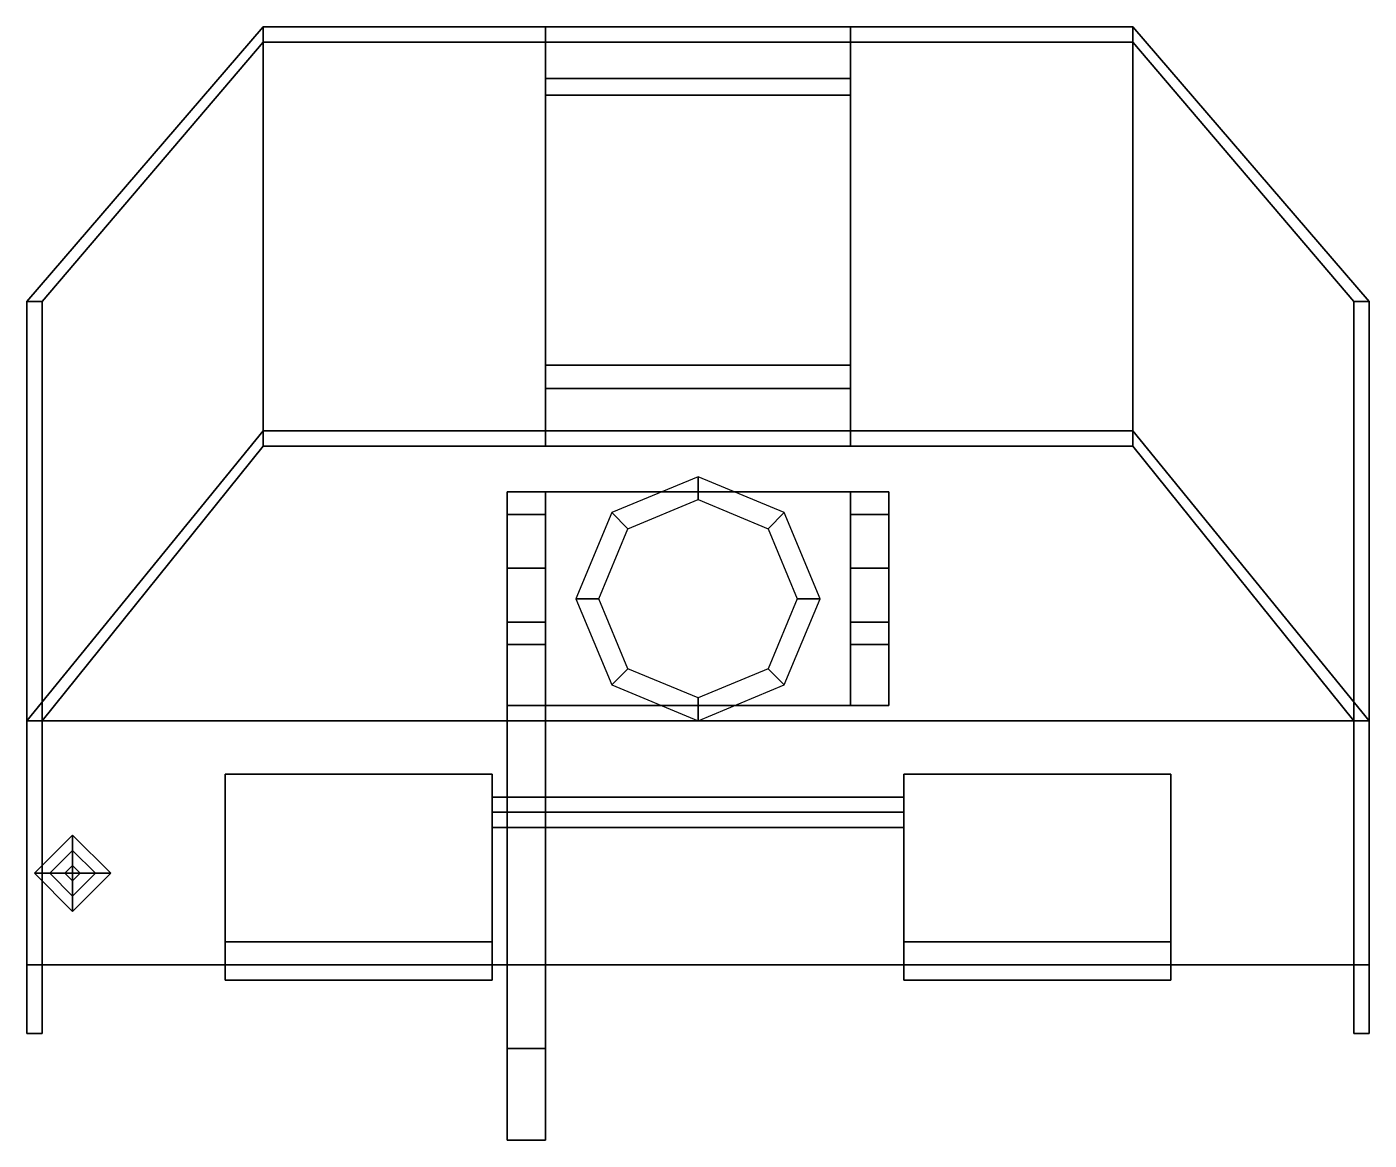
# Model space of a CAD drawing. Extents: x -0.88 to 0.88, y -0.71 to 0.75.
import ezdxf

# ---------------------------------------------------------------- set-up
doc = ezdxf.new("R2010")
doc.units = 0
doc.layers.add('TURRET', color=2, linetype='CONTINUOUS')

msp = doc.modelspace()

# ---------------------------------------------------------------- linework, layer by layer
at = {"layer": 'TURRET'}
for points in [[(-0.57, 0.22, 1.28), (-0.57, 0.75, 0.42), (-0.88, 0.39, 0.36), (-0.88, -0.16, 1.28)], [(-0.88, 0.39, 0.36), (-0.57, 0.75, 0.42), (-0.57, 0.73, 0.42), (-0.86, 0.39, 0.36)], [(-0.2, 0.22, 1.28), (-0.2, 0.75, 0.42), (-0.57, 0.75, 0.42), (-0.57, 0.22, 1.28)], [(-0.57, 0.75, 0.42), (0.57, 0.75, 0.42), (0.57, 0.73, 0.42), (-0.57, 0.73, 0.42)], [(0.2, 0.6822, 0.53), (0.2, 0.75, 0.42), (-0.2, 0.75, 0.42), (-0.2, 0.6822, 0.53)], [(0.57, 0.22, 1.28), (0.57, 0.75, 0.42), (0.2, 0.75, 0.42), (0.2, 0.22, 1.28)], [(0.88, -0.16, 1.28), (0.88, 0.39, 0.36), (0.57, 0.75, 0.42), (0.57, 0.22, 1.28)], [(0.57, 0.75, 0.42), (0.88, 0.39, 0.36), (0.86, 0.39, 0.36), (0.57, 0.73, 0.42)], [(-0.86, 0.39, 0.36), (-0.57, 0.73, 0.42), (-0.57, 0.2, 1.26), (-0.86, -0.16, 1.26)], [(-0.57, 0.73, 0.42), (-0.2, 0.73, 0.42), (-0.2, 0.2, 1.26), (-0.57, 0.2, 1.26)], [(-0.2, 0.6606, 0.53), (-0.2, 0.73, 0.42), (0.2, 0.73, 0.42), (0.2, 0.6606, 0.53)], [(0.2, 0.73, 0.42), (0.57, 0.73, 0.42), (0.57, 0.2, 1.26), (0.2, 0.2, 1.26)], [(0.57, 0.73, 0.42), (0.86, 0.39, 0.36), (0.86, -0.16, 1.26), (0.57, 0.2, 1.26)], [(0.2, 0.6606, 0.53), (0.2, 0.6822, 0.53), (-0.2, 0.6822, 0.53), (-0.2, 0.6606, 0.53)], [(-0.88, 0.39, 0.36), (-0.88, -0.57, 0.36), (-0.88, -0.48, 1.28), (-0.88, -0.16, 1.28)], [(-0.86, 0.39, 0.36), (-0.86, -0.57, 0.36), (-0.88, -0.57, 0.36), (-0.88, 0.39, 0.36)], [(-0.86, -0.48, 1.26), (-0.86, -0.57, 0.36), (-0.86, 0.39, 0.36), (-0.86, -0.16, 1.26)], [(0.86, 0.39, 0.36), (0.86, -0.57, 0.36), (0.86, -0.48, 1.26), (0.86, -0.16, 1.26)], [(0.88, 0.39, 0.36), (0.88, -0.57, 0.36), (0.86, -0.57, 0.36), (0.86, 0.39, 0.36)], [(0.88, -0.48, 1.28), (0.88, -0.57, 0.36), (0.88, 0.39, 0.36), (0.88, -0.16, 1.28)], [(0.2, 0.22, 1.28), (0.2, 0.3063, 1.14), (-0.2, 0.3063, 1.14), (-0.2, 0.22, 1.28)], [(0.2, 0.3063, 1.14), (0.2, 0.2757, 1.14), (-0.2, 0.2757, 1.14), (-0.2, 0.3063, 1.14)], [(-0.2, 0.2, 1.26), (-0.2, 0.2757, 1.14), (0.2, 0.2757, 1.14), (0.2, 0.2, 1.26)], [(-0.57, 0.22, 1.28), (-0.88, -0.16, 1.28), (0.88, -0.16, 1.28), (0.57, 0.22, 1.28)], [(0.86, -0.16, 1.26), (-0.86, -0.16, 1.26), (-0.57, 0.2, 1.26), (0.57, 0.2, 1.26)], [(-0.0919, 0.0919, 0.31), (0, 0.13, 0.31), (0, 0.16), (-0.1131, 0.1131)], [(0, 0.13, 0.31), (0.0919, 0.0919, 0.31), (0.1131, 0.1131), (0, 0.16)], [(-0.25, 0.14, 0.42), (-0.25, -0.59, 0.42), (-0.25, -0.59, 0.85), (-0.25, 0.14, 0.85)], [(-0.25, 0.14, 0.31), (-0.25, -0.14, 0.31), (-0.25, -0.14, 0.42), (-0.25, 0.14, 0.42)], [(-0.2, 0.14, 0.85), (-0.2, 0.14, 0.36), (-0.25, 0.14, 0.31), (-0.25, 0.14, 0.85)], [(-0.2, 0.14, 0.36), (0.2, 0.14, 0.36), (0.25, 0.14, 0.31), (-0.25, 0.14, 0.31)], [(0.25, 0.14, 0.31), (0.25, -0.14, 0.31), (-0.25, -0.14, 0.31), (-0.25, 0.14, 0.31)], [(-0.2, 0.1107, 0.9207), (-0.2, 0.14, 0.85), (-0.25, 0.14, 0.85), (-0.25, 0.1107, 0.9207)], [(-0.25, 0.1107, 0.9207), (-0.25, 0.14, 0.85), (-0.25, -0.06, 0.85), (-0.25, -0.0307, 0.9207)], [(-0.2, -0.59, 0.85), (-0.2, -0.59, 0.42), (-0.2, 0.14, 0.42), (-0.2, 0.14, 0.85)], [(-0.2, -0.14, 0.42), (-0.2, -0.14, 0.36), (-0.2, 0.14, 0.36), (-0.2, 0.14, 0.42)], [(-0.2, -0.14, 0.36), (0.2, -0.14, 0.36), (0.2, 0.14, 0.36), (-0.2, 0.14, 0.36)], [(-0.2, -0.0307, 0.9207), (-0.2, -0.06, 0.85), (-0.2, 0.14, 0.85), (-0.2, 0.1107, 0.9207)], [(0.2, 0.14, 0.42), (0.2, -0.14, 0.42), (0.2, -0.06, 0.85), (0.2, 0.14, 0.85)], [(0.2, 0.14, 0.36), (0.2, -0.14, 0.36), (0.2, -0.14, 0.42), (0.2, 0.14, 0.42)], [(0.25, 0.14, 0.85), (0.25, 0.14, 0.31), (0.2, 0.14, 0.36), (0.2, 0.14, 0.85)], [(0.25, 0.1107, 0.9207), (0.25, 0.14, 0.85), (0.2, 0.14, 0.85), (0.2, 0.1107, 0.9207)], [(0.2, 0.1107, 0.9207), (0.2, 0.14, 0.85), (0.2, -0.06, 0.85), (0.2, -0.0307, 0.9207)], [(0.25, -0.06, 0.85), (0.25, -0.14, 0.42), (0.25, 0.14, 0.42), (0.25, 0.14, 0.85)], [(0.25, -0.14, 0.42), (0.25, -0.14, 0.31), (0.25, 0.14, 0.31), (0.25, 0.14, 0.42)], [(0.25, -0.0307, 0.9207), (0.25, -0.06, 0.85), (0.25, 0.14, 0.85), (0.25, 0.1107, 0.9207)], [(-0.2, 0.04, 0.95), (-0.2, 0.1107, 0.9207), (-0.25, 0.1107, 0.9207), (-0.25, 0.04, 0.95)], [(-0.25, 0.04, 0.95), (-0.25, 0.1107, 0.9207), (-0.25, -0.0307, 0.9207), (-0.25, 0.04, 0.95)], [(-0.2, 0.04, 0.95), (-0.2, -0.0307, 0.9207), (-0.2, 0.1107, 0.9207), (-0.2, 0.04, 0.95)], [(-0.13, 0, 0.31), (-0.0919, 0.0919, 0.31), (-0.1131, 0.1131), (-0.16, 0)], [(0.0919, 0.0919, 0.31), (0.13, 0, 0.31), (0.16, 0), (0.1131, 0.1131)], [(0.25, 0.04, 0.95), (0.25, 0.1107, 0.9207), (0.2, 0.1107, 0.9207), (0.2, 0.04, 0.95)], [(0.2, 0.04, 0.95), (0.2, 0.1107, 0.9207), (0.2, -0.0307, 0.9207), (0.2, 0.04, 0.95)], [(0.25, 0.04, 0.95), (0.25, -0.0307, 0.9207), (0.25, 0.1107, 0.9207), (0.25, 0.04, 0.95)], [(-0.2, -0.0307, 0.9207), (-0.2, 0.04, 0.95), (-0.25, 0.04, 0.95), (-0.25, -0.0307, 0.9207)], [(0.25, -0.0307, 0.9207), (0.25, 0.04, 0.95), (0.2, 0.04, 0.95), (0.2, -0.0307, 0.9207)], [(-0.0919, -0.0919, 0.31), (-0.13, 0, 0.31), (-0.16, 0), (-0.1131, -0.1131)], [(0.13, 0, 0.31), (0.0919, -0.0919, 0.31), (0.1131, -0.1131), (0.16, 0)], [(-0.2, -0.06, 0.85), (-0.2, -0.0307, 0.9207), (-0.25, -0.0307, 0.9207), (-0.25, -0.06, 0.85)], [(0.25, -0.06, 0.85), (0.25, -0.0307, 0.9207), (0.2, -0.0307, 0.9207), (0.2, -0.06, 0.85)], [(-0.25, -0.06, 0.85), (-0.25, -0.59, 0.85), (-0.2, -0.59, 0.85), (-0.2, -0.06, 0.85)], [(0.2, -0.06, 0.85), (0.2, -0.14, 0.42), (0.25, -0.14, 0.42), (0.25, -0.06, 0.85)], [(0, -0.13, 0.31), (-0.0919, -0.0919, 0.31), (-0.1131, -0.1131), (0, -0.16)], [(0.0919, -0.0919, 0.31), (0, -0.13, 0.31), (0, -0.16), (0.1131, -0.1131)], [(-0.2, -0.14, 0.42), (-0.2, -0.59, 0.42), (-0.25, -0.59, 0.42), (-0.25, -0.14, 0.42)], [(-0.25, -0.14, 0.42), (-0.25, -0.14, 0.31), (-0.2, -0.14, 0.36), (-0.2, -0.14, 0.42)], [(-0.25, -0.14, 0.31), (0.25, -0.14, 0.31), (0.2, -0.14, 0.36), (-0.2, -0.14, 0.36)], [(0.2, -0.14, 0.42), (0.2, -0.14, 0.36), (0.25, -0.14, 0.31), (0.25, -0.14, 0.42)], [(-0.88, -0.16, 1.28), (-0.88, -0.48, 1.28), (0.88, -0.48, 1.28), (0.88, -0.16, 1.28)], [(0.86, -0.48, 1.26), (-0.86, -0.48, 1.26), (-0.86, -0.16, 1.26), (0.86, -0.16, 1.26)], [(-0.62, -0.23, 0.18), (-0.62, -0.45, 0.18), (-0.62, -0.45, 0.27), (-0.62, -0.23, 0.27)], [(-0.27, -0.23, 0.27), (-0.27, -0.23, 0.18), (-0.62, -0.23, 0.18), (-0.62, -0.23, 0.27)], [(-0.27, -0.23, 0.18), (-0.27, -0.45, 0.18), (-0.62, -0.45, 0.18), (-0.62, -0.23, 0.18)], [(-0.62, -0.23, 0.27), (-0.62, -0.45, 0.27), (-0.27, -0.45, 0.27), (-0.27, -0.23, 0.27)], [(-0.27, -0.45, 0.27), (-0.27, -0.45, 0.18), (-0.27, -0.23, 0.18), (-0.27, -0.23, 0.27)], [(0.27, -0.23, 0.27), (0.27, -0.45, 0.27), (0.62, -0.45, 0.27), (0.62, -0.23, 0.27)], [(0.62, -0.23, 0.18), (0.62, -0.45, 0.18), (0.27, -0.45, 0.18), (0.27, -0.23, 0.18)], [(0.62, -0.23, 0.27), (0.62, -0.23, 0.18), (0.27, -0.23, 0.18), (0.27, -0.23, 0.27)], [(0.27, -0.23, 0.18), (0.27, -0.45, 0.18), (0.27, -0.45, 0.27), (0.27, -0.23, 0.27)], [(0.62, -0.45, 0.27), (0.62, -0.45, 0.18), (0.62, -0.23, 0.18), (0.62, -0.23, 0.27)], [(0.27, -0.28, 0.25), (0.27, -0.26, 0.23), (-0.27, -0.26, 0.23), (-0.27, -0.28, 0.25)], [(0.27, -0.26, 0.23), (0.27, -0.28, 0.21), (-0.27, -0.28, 0.21), (-0.27, -0.26, 0.23)], [(0.27, -0.3, 0.23), (0.27, -0.28, 0.25), (-0.27, -0.28, 0.25), (-0.27, -0.3, 0.23)], [(0.27, -0.28, 0.21), (0.27, -0.3, 0.23), (-0.27, -0.3, 0.23), (-0.27, -0.28, 0.21)], [(-0.85, -0.36, 1.34), (-0.82, -0.33, 1.34), (-0.82, -0.31, 1.28), (-0.87, -0.36, 1.28)], [(-0.82, -0.33, 1.34), (-0.79, -0.36, 1.34), (-0.77, -0.36, 1.28), (-0.82, -0.31, 1.28)], [(-0.82, -0.33, 1.46), (-0.85, -0.36, 1.46), (-0.83, -0.36, 1.59), (-0.82, -0.35, 1.59)], [(-0.82, -0.33, 1.34), (-0.85, -0.36, 1.34), (-0.85, -0.36, 1.46), (-0.82, -0.33, 1.46)], [(-0.79, -0.36, 1.46), (-0.82, -0.33, 1.46), (-0.82, -0.35, 1.59), (-0.81, -0.36, 1.59)], [(-0.79, -0.36, 1.34), (-0.82, -0.33, 1.34), (-0.82, -0.33, 1.46), (-0.79, -0.36, 1.46)], [(-0.82, -0.35, 1.59), (-0.83, -0.36, 1.59), (-0.82, -0.36, 2.59)], [(-0.81, -0.36, 1.59), (-0.82, -0.35, 1.59), (-0.82, -0.36, 2.59)], [(-0.82, -0.39, 1.34), (-0.85, -0.36, 1.34), (-0.87, -0.36, 1.28), (-0.82, -0.41, 1.28)], [(-0.85, -0.36, 1.46), (-0.82, -0.39, 1.46), (-0.82, -0.37, 1.59), (-0.83, -0.36, 1.59)], [(-0.85, -0.36, 1.34), (-0.82, -0.39, 1.34), (-0.82, -0.39, 1.46), (-0.85, -0.36, 1.46)], [(-0.83, -0.36, 1.59), (-0.82, -0.37, 1.59), (-0.82, -0.36, 2.59)], [(-0.82, -0.37, 1.59), (-0.81, -0.36, 1.59), (-0.82, -0.36, 2.59)], [(-0.82, -0.39, 1.46), (-0.79, -0.36, 1.46), (-0.81, -0.36, 1.59), (-0.82, -0.37, 1.59)], [(-0.79, -0.36, 1.34), (-0.82, -0.39, 1.34), (-0.82, -0.41, 1.28), (-0.77, -0.36, 1.28)], [(-0.82, -0.39, 1.34), (-0.79, -0.36, 1.34), (-0.79, -0.36, 1.46), (-0.82, -0.39, 1.46)], [(-0.27, -0.45, 0.27), (-0.27, -0.5, 0.65), (-0.62, -0.5, 0.65), (-0.62, -0.45, 0.27)], [(-0.62, -0.45, 0.27), (-0.62, -0.5, 0.65), (-0.27, -0.5, 0.65), (-0.27, -0.45, 0.27)], [(-0.62, -0.45, 0.27), (-0.62, -0.45, 0.18), (-0.27, -0.45, 0.18), (-0.27, -0.45, 0.27)], [(0.27, -0.45, 0.27), (0.27, -0.45, 0.18), (0.62, -0.45, 0.18), (0.62, -0.45, 0.27)], [(0.62, -0.45, 0.27), (0.62, -0.5, 0.65), (0.27, -0.5, 0.65), (0.27, -0.45, 0.27)], [(0.27, -0.45, 0.27), (0.27, -0.5, 0.65), (0.62, -0.5, 0.65), (0.62, -0.45, 0.27)], [(-0.88, -0.48, 1.28), (-0.88, -0.57, 0.36), (-0.86, -0.57, 0.36), (-0.86, -0.48, 1.26)], [(-0.88, -0.48, 1.28), (-0.86, -0.48, 1.26), (0.86, -0.48, 1.26), (0.88, -0.48, 1.28)], [(0.86, -0.48, 1.26), (0.86, -0.57, 0.36), (0.88, -0.57, 0.36), (0.88, -0.48, 1.28)], [(-0.25, -0.59, 0.48), (-0.25, -0.59, 0.42), (-0.2, -0.59, 0.42), (-0.2, -0.59, 0.48)], [(-0.25, -0.59, 0.48), (-0.25, -0.71, 0.6), (-0.25, -0.71, 0.76), (-0.25, -0.59, 0.85)], [(-0.2, -0.59, 0.48), (-0.2, -0.71, 0.6), (-0.25, -0.71, 0.6), (-0.25, -0.59, 0.48)], [(-0.25, -0.59, 0.85), (-0.25, -0.71, 0.76), (-0.2, -0.71, 0.76), (-0.2, -0.59, 0.85)], [(-0.2, -0.71, 0.76), (-0.2, -0.71, 0.6), (-0.2, -0.59, 0.48), (-0.2, -0.59, 0.85)], [(-0.25, -0.71, 0.76), (-0.25, -0.71, 0.6), (-0.2, -0.71, 0.6), (-0.2, -0.71, 0.76)]]:
    msp.add_3dface(points, dxfattribs=at)

doc.saveas('drawing.dxf')
